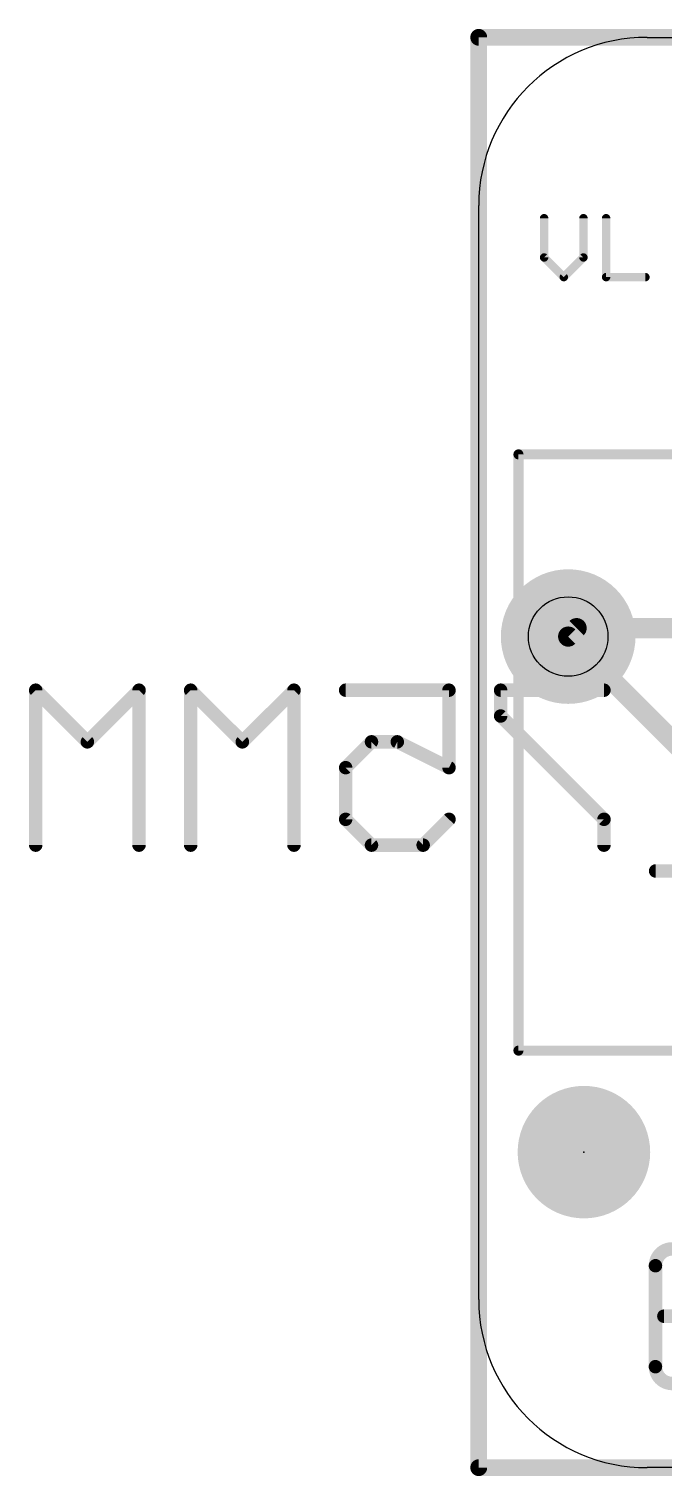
# Model space of a CAD drawing. Extents: x -44.9 to 38.2, y -10.9 to 10.9.
# Drawn here: x -44.89 to -35.32, y -10.92 to 10.92 of the extents above; entities that cross this region are included whole.
import ezdxf

# ---------------------------------------------------------------- set-up
doc = ezdxf.new("R2010")
doc.units = 0
for name, color, linetype in [('1', 12, 'CONTINUOUS'), ('16', 5, 'CONTINUOUS'), ('17', 110, 'CONTINUOUS'), ('20', 53, 'CONTINUOUS'), ('21', 40, 'CONTINUOUS'), ('22', 6, 'CONTINUOUS'), ('23', 40, 'CONTINUOUS'), ('28', 253, 'CONTINUOUS'), ('29', 253, 'CONTINUOUS'), ('30', 253, 'CONTINUOUS'), ('39', 12, 'CONTINUOUS'), ('41', 12, 'CONTINUOUS'), ('44', 253, 'CONTINUOUS'), ('51', 253, 'CONTINUOUS')]:
    doc.layers.add(name, color=color, linetype=linetype)

# ---------------------------------------------------------------- blocks, each defined once
blk = doc.blocks.new('PIE')
at = {"const_width": 0.5}
blk.add_lwpolyline([(0, -0.25, 1), (0, 0.25, 1), (0, -0.25)], format="xyb", dxfattribs=at)
blk = doc.blocks.new('ROUNDP')
at = {"const_width": 0.5}
blk.add_lwpolyline([(0, -0.25, 1), (0, 0.25, 1), (0, -0.25)], format="xyb", dxfattribs=at)

msp = doc.modelspace()

# ---------------------------------------------------------------- linework, layer by layer
at = {"layer": '1'}
for points, const_width in [([(-38.1, 10.795), (38.1, 10.795)], 0.254), ([(-38.1, -10.795), (-38.1, 10.795)], 0.254), ([(-36.75, 1.75), (-36.623, 1.877)], 0.3048), ([(-30.254, 1.877), (-36.623, 1.877)], 0.3048), ([(-34.6955, -0.3045), (-36.75, 1.75)], 0.3048), ([(38.1, -10.795), (-38.1, -10.795)], 0.254)]:
    msp.add_lwpolyline(points, dxfattribs=dict(at, const_width=const_width))
for points, const_width in [([(-38.0365, 10.795, 1), (-38.1635, 10.795)], 0.127), ([(-38.1, 10.8585, 1), (-38.1, 10.7315)], 0.127), ([(-36.623, 1.9532, 1), (-36.623, 1.8008)], 0.1524), ([(-36.5691, 1.8231, 1), (-36.6769, 1.9309)], 0.1524), ([(-36.6961, 1.8039, 1), (-36.8039, 1.6961)], 0.1524), ([(-36.8039, 1.8039, 1), (-36.6961, 1.6961)], 0.1524), ([(-38.1, -10.7315, 1), (-38.1, -10.8585)], 0.127), ([(-38.1635, -10.795, 1), (-38.0365, -10.795)], 0.127)]:
    msp.add_lwpolyline(points, format="xyb", dxfattribs=dict(at, const_width=const_width))
at = {"layer": '16', "const_width": 0.254}
for points in [[(-38.1, 10.795), (38.1, 10.795)], [(-38.1, -10.795), (-38.1, 10.795)], [(38.1, -10.795), (-38.1, -10.795)]]:
    msp.add_lwpolyline(points, dxfattribs=at)
at = {"layer": '16', "const_width": 0.127}
for points in [[(-38.0365, 10.795, 1), (-38.1635, 10.795)], [(-38.1, 10.8585, 1), (-38.1, 10.7315)], [(-38.1, -10.7315, 1), (-38.1, -10.8585)], [(-38.1635, -10.795, 1), (-38.0365, -10.795)]]:
    msp.add_lwpolyline(points, format="xyb", dxfattribs=at)
at = {"layer": '20'}
for p, q in [((-35.56, 10.795), (35.56, 10.795)), ((-38.1, -8.255), (-38.1, 8.255)), ((35.56, -10.795), (-35.56, -10.795))]:
    msp.add_line(p, q, dxfattribs=at)
for centre, start, end in [((-35.56, 8.255), 90, 180), ((-35.56, -8.255), 180, 270)]:
    msp.add_arc(centre, 2.54, start, end, dxfattribs=at)
at = {"layer": '21'}
for points, const_width in [([(-37.1129, 8.0653), (-37.1129, 7.4721)], 0.127), ([(-36.5197, 7.4721), (-36.5197, 8.0653)], 0.127), ([(-36.1774, 8.0653), (-36.1774, 7.1755)], 0.127), ([(-37.1129, 7.4721), (-36.8163, 7.1755)], 0.127), ([(-36.8163, 7.1755), (-36.5197, 7.4721)], 0.127), ([(-36.1774, 7.1755), (-35.5842, 7.1755)], 0.127), ([(-35.433, -7.747), (-35.433, -9.271)], 0.2032)]:
    msp.add_lwpolyline(points, dxfattribs=dict(at, const_width=const_width))
for points, const_width in [([(-37.0811, 8.0653, 1), (-37.1446, 8.0653)], 0.0635), ([(-36.488, 8.0653, 1), (-36.5515, 8.0653)], 0.0635), ([(-36.1456, 8.0653, 1), (-36.2091, 8.0653)], 0.0635), ([(-37.0904, 7.4945, 1), (-37.1353, 7.4496)], 0.0635), ([(-37.1446, 7.4721, 1), (-37.0811, 7.4721)], 0.0635), ([(-36.5515, 7.4721, 1), (-36.488, 7.4721)], 0.0635), ([(-36.4973, 7.4496, 1), (-36.5422, 7.4945)], 0.0635), ([(-36.8387, 7.198, 1), (-36.7938, 7.153)], 0.0635), ([(-36.8387, 7.153, 1), (-36.7938, 7.198)], 0.0635), ([(-36.1774, 7.2073, 1), (-36.1774, 7.1438)], 0.0635), ([(-35.5842, 7.1438, 1), (-35.5842, 7.2073)], 0.0635), ([(-36.2091, 7.1755, 1), (-36.1456, 7.1755)], 0.0635), ([(-35.179, -7.493, 0.4142), (-35.433, -7.747)], 0.2032), ([(-35.3822, -7.747, 1), (-35.4838, -7.747)], 0.1016), ([(-35.4838, -7.747, 1), (-35.3822, -7.747)], 0.1016), ([(-35.433, -9.271, 0.4142), (-35.179, -9.525)], 0.2032), ([(-35.3822, -9.271, 1), (-35.4838, -9.271)], 0.1016), ([(-35.4838, -9.271, 1), (-35.3822, -9.271)], 0.1016)]:
    msp.add_lwpolyline(points, format="xyb", dxfattribs=dict(at, const_width=const_width))
at = {"layer": '22', "const_width": 0.1524}
for points in [[(37.5, 4.5), (-37.5, 4.5)], [(-37.5, 4.5), (-37.5, -4.5)], [(-37.5, -4.5), (37.5, -4.5)]]:
    msp.add_lwpolyline(points, dxfattribs=at)
at = {"layer": '22', "const_width": 0.0762}
for points in [[(-37.5, 4.5381, 1), (-37.5, 4.4619)], [(-37.4619, 4.5, 1), (-37.5381, 4.5)], [(-37.5, -4.4619, 1), (-37.5, -4.5381)], [(-37.5381, -4.5, 1), (-37.4619, -4.5)]]:
    msp.add_lwpolyline(points, format="xyb", dxfattribs=at)
at = {"layer": '23'}
msp.add_point((-36.5125, -6.0325), dxfattribs=at)
at = {"layer": '28', "const_width": 0.2032}
for points in [[(-44.006, 0.1608), (-44.7856, 0.9404)], [(-44.7856, 0.9404), (-44.7856, -1.3984)], [(-43.2264, 0.9404), (-44.006, 0.1608)], [(-43.2264, -1.3984), (-43.2264, 0.9404)], [(-41.6672, 0.1608), (-42.4468, 0.9404)], [(-42.4468, 0.9404), (-42.4468, -1.3984)], [(-40.8876, 0.9404), (-41.6672, 0.1608)], [(-40.8876, -1.3984), (-40.8876, 0.9404)], [(-40.108, 0.9404), (-38.5488, 0.9404)], [(-38.5488, 0.9404), (-38.5488, -0.229)], [(-36.21, 0.9404), (-37.7692, 0.9404)], [(-37.7692, 0.9404), (-37.7692, 0.5506)], [(-37.7692, 0.5506), (-36.21, -1.0086)], [(-39.7182, 0.1608), (-40.108, -0.229)], [(-39.3284, 0.1608), (-39.7182, 0.1608)], [(-38.5488, -0.229), (-39.3284, 0.1608)], [(-40.108, -0.229), (-40.108, -1.0086)], [(-40.108, -1.0086), (-39.7182, -1.3984)], [(-38.9386, -1.3984), (-38.5488, -1.0086)], [(-36.21, -1.0086), (-36.21, -1.3984)], [(-39.7182, -1.3984), (-38.9386, -1.3984)], [(-33.8712, -1.7882), (-35.4304, -1.7882)]]:
    msp.add_lwpolyline(points, dxfattribs=at)
at = {"layer": '28', "const_width": 0.1016}
for points in [[(-44.7496, 0.9763, 1), (-44.8215, 0.9045)], [(-44.7348, 0.9404, 1), (-44.8364, 0.9404)], [(-43.1756, 0.9404, 1), (-43.2772, 0.9404)], [(-43.1904, 0.9045, 1), (-43.2623, 0.9763)], [(-42.4108, 0.9763, 1), (-42.4827, 0.9045)], [(-42.396, 0.9404, 1), (-42.4976, 0.9404)], [(-40.8368, 0.9404, 1), (-40.9384, 0.9404)], [(-40.8516, 0.9045, 1), (-40.9235, 0.9763)], [(-40.108, 0.9912, 1), (-40.108, 0.8896)], [(-38.498, 0.9404, 1), (-38.5996, 0.9404)], [(-38.5488, 0.8896, 1), (-38.5488, 0.9912)], [(-37.7692, 0.9912, 1), (-37.7692, 0.8896)], [(-37.7184, 0.9404, 1), (-37.82, 0.9404)], [(-36.21, 0.8896, 1), (-36.21, 0.9912)], [(-37.7332, 0.5865, 1), (-37.8051, 0.5147)], [(-37.82, 0.5506, 1), (-37.7184, 0.5506)], [(-44.0419, 0.1967, 1), (-43.97, 0.1249)], [(-44.0419, 0.1249, 1), (-43.97, 0.1967)], [(-41.7031, 0.1967, 1), (-41.6312, 0.1249)], [(-41.7031, 0.1249, 1), (-41.6312, 0.1967)], [(-39.7182, 0.2116, 1), (-39.7182, 0.11)], [(-39.6822, 0.1249, 1), (-39.7541, 0.1967)], [(-39.3056, 0.2062, 1), (-39.3511, 0.1154)], [(-39.3284, 0.11, 1), (-39.3284, 0.2116)], [(-40.0572, -0.229, 1), (-40.1588, -0.229)], [(-40.1439, -0.1931, 1), (-40.072, -0.2649)], [(-38.5996, -0.229, 1), (-38.498, -0.229)], [(-38.5715, -0.2744, 1), (-38.526, -0.1836)], [(-40.072, -0.9727, 1), (-40.1439, -1.0445)], [(-40.1588, -1.0086, 1), (-40.0572, -1.0086)], [(-38.5128, -1.0445, 1), (-38.5847, -0.9727)], [(-36.1592, -1.0086, 1), (-36.2608, -1.0086)], [(-36.2459, -1.0445, 1), (-36.174, -0.9727)], [(-39.7182, -1.3476, 1), (-39.7182, -1.4492)], [(-38.9386, -1.4492, 1), (-38.9386, -1.3476)], [(-44.8364, -1.3984, 1), (-44.7348, -1.3984)], [(-43.2772, -1.3984, 1), (-43.1756, -1.3984)], [(-42.4976, -1.3984, 1), (-42.396, -1.3984)], [(-40.9384, -1.3984, 1), (-40.8368, -1.3984)], [(-39.7541, -1.4343, 1), (-39.6822, -1.3625)], [(-38.9745, -1.3625, 1), (-38.9026, -1.4343)], [(-36.2608, -1.3984, 1), (-36.1592, -1.3984)], [(-35.4304, -1.7374, 1), (-35.4304, -1.839)]]:
    msp.add_lwpolyline(points, format="xyb", dxfattribs=at)
at = {"layer": '29'}
for points, const_width in [([(-36.5125, -5.2825, 0.4142), (-37.2625, -6.0325)], 0.4699), ([(-35.7625, -6.0325, 0.4142), (-36.5125, -5.2825)], 0.4699), ([(-36.5125, -5.165, 1), (-36.5125, -5.4)], 0.235), ([(-36.5125, -5.4, 1), (-36.5125, -5.165)], 0.235), ([(-37.2625, -6.0325, 0.4142), (-36.5125, -6.7825)], 0.4699), ([(-37.145, -6.0325, 1), (-37.38, -6.0325)], 0.235), ([(-36.5125, -6.7825, 0.4142), (-35.7625, -6.0325)], 0.4699), ([(-35.645, -6.0325, 1), (-35.88, -6.0325)], 0.235), ([(-37.38, -6.0325, 1), (-37.145, -6.0325)], 0.235), ([(-35.88, -6.0325, 1), (-35.645, -6.0325)], 0.235), ([(-36.5125, -6.665, 1), (-36.5125, -6.9)], 0.235), ([(-36.5125, -6.9, 1), (-36.5125, -6.665)], 0.235)]:
    msp.add_lwpolyline(points, format="xyb", dxfattribs=dict(at, const_width=const_width))
at = {"layer": '39'}
for points, const_width in [([(-36.5125, -5.2825, 0.4142), (-37.2625, -6.0325)], 0.5), ([(-35.7625, -6.0325, 0.4142), (-36.5125, -5.2825)], 0.5), ([(-36.5125, -5.1575, 1), (-36.5125, -5.4075)], 0.25), ([(-36.5125, -5.4075, 1), (-36.5125, -5.1575)], 0.25), ([(-37.2625, -6.0325, 0.4142), (-36.5125, -6.7825)], 0.5), ([(-37.1375, -6.0325, 1), (-37.3875, -6.0325)], 0.25), ([(-36.5125, -6.7825, 0.4142), (-35.7625, -6.0325)], 0.5), ([(-35.6375, -6.0325, 1), (-35.8875, -6.0325)], 0.25), ([(-37.3875, -6.0325, 1), (-37.1375, -6.0325)], 0.25), ([(-35.8875, -6.0325, 1), (-35.6375, -6.0325)], 0.25), ([(-36.5125, -6.6575, 1), (-36.5125, -6.9075)], 0.25), ([(-36.5125, -6.9075, 1), (-36.5125, -6.6575)], 0.25)]:
    msp.add_lwpolyline(points, format="xyb", dxfattribs=dict(at, const_width=const_width))
at = {"layer": '41'}
for points, const_width in [([(-36.5125, -5.2825, 0.4142), (-37.2625, -6.0325)], 0.4826), ([(-35.7625, -6.0325, 0.4142), (-36.5125, -5.2825)], 0.4826), ([(-36.5125, -5.1619, 1), (-36.5125, -5.4032)], 0.2413), ([(-36.5125, -5.4032, 1), (-36.5125, -5.1619)], 0.2413), ([(-37.2625, -6.0325, 0.4142), (-36.5125, -6.7825)], 0.4826), ([(-37.1419, -6.0325, 1), (-37.3832, -6.0325)], 0.2413), ([(-36.5125, -6.7825, 0.4142), (-35.7625, -6.0325)], 0.4826), ([(-35.6419, -6.0325, 1), (-35.8832, -6.0325)], 0.2413), ([(-37.3832, -6.0325, 1), (-37.1419, -6.0325)], 0.2413), ([(-35.8832, -6.0325, 1), (-35.6419, -6.0325)], 0.2413), ([(-36.5125, -6.6619, 1), (-36.5125, -6.9032)], 0.2413), ([(-36.5125, -6.9032, 1), (-36.5125, -6.6619)], 0.2413)]:
    msp.add_lwpolyline(points, format="xyb", dxfattribs=dict(at, const_width=const_width))
at = {"layer": '44'}
msp.add_circle((-36.75, 1.75), 0.6, dxfattribs=at)
at = {"layer": '51', "const_width": 0.2032}
msp.add_lwpolyline([(-34.798, -8.509), (-35.306, -8.509)], dxfattribs=at)
at = {"layer": '51', "const_width": 0.1016}
msp.add_lwpolyline([(-35.306, -8.4582, 1), (-35.306, -8.5598)], format="xyb", dxfattribs=at)

# ---------------------------------------------------------------- block references
at = {"layer": '1'}
msp.add_blockref('PIE', (-36.5125, -6.0325), dxfattribs=at)
at = {"layer": '17', "xscale": 1.9304, "yscale": 1.9304, "rotation": 180}
msp.add_blockref('ROUNDP', (-36.75, 1.75), dxfattribs=at)
msp.add_blockref('ROUNDP', (-36.75, 1.75), dxfattribs=at)
at = {"layer": '29', "xscale": 2.032, "yscale": 2.032, "rotation": 180}
msp.add_blockref('ROUNDP', (-36.75, 1.75), dxfattribs=at)
at = {"layer": '29', "xscale": 1.1016, "yscale": 1.1016}
msp.add_blockref('PIE', (-36.5125, -6.0325), dxfattribs=at)
at = {"layer": '30', "xscale": 2.032, "yscale": 2.032, "rotation": 180}
msp.add_blockref('ROUNDP', (-36.75, 1.75), dxfattribs=at)

doc.saveas('drawing.dxf')
